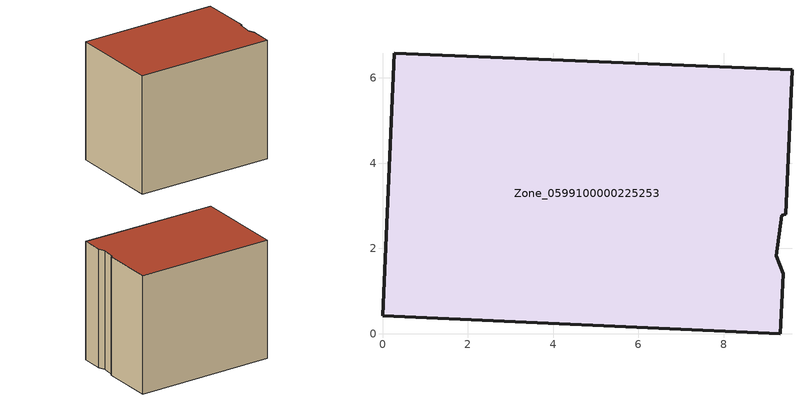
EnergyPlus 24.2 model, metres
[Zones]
Zone_0599100000225253
 floor ground (C_G): 9.46,2.8 9.37,2.78 9.24,1.82 9.4,1.4 9.33,0 0,0.42 0.27,6.58 9.61,6.19 z1.23
 wall outside (C_F): 9.24,1.82 9.37,2.78 9.46,2.8 9.61,6.19 0.27,6.58 0,0.42 9.33,0 9.4,1.4 9.24,1.82 z1.23:9.26
 roof outside (C_R): 9.37,2.78 9.46,2.8 9.61,6.19 0.27,6.58 0,0.42 9.33,0 9.4,1.4 9.24,1.82 z9.26
[BUILDING]
Pand.0599100000225253: North Axis=0; Terrain=City; Loads Convergence Tolerance Value=0.04; Temperature Convergence Tolerance Value=0.4; Solar Distribution=FullExterior; Maximum Number of Warmup Days=25; Minimum Number of Warmup Days=1
[Site:Location]
Rotterdam.The.Hague.AP_ZH_NLD Design_Conditions: Latitude=51.96; Longitude=4.45; Time Zone=1; Elevation=-4.5
[SITE:GROUNDTEMPERATURE:BUILDINGSURFACE]
18, 18, 18, 18, 18, 18, 18, 18, 18, 18, 18, 18
[MATERIAL] Thermal Absorptance=0.9; Solar Absorptance=0.7; Visible Absorptance=0.7
Name | Roughness | Thickness | Conductivity | Density | Specific Heat
G.TI.1965-1974 | MediumSmooth | 0.15 | 0.882353 | 540 | 1210
F.TI.1965-1974 | Rough | 0.3 | 0.697674 | 1920 | 840
R.TI.1965-1974 | MediumRough | 0.2 | 0.232558 | 1500 | 1000
[CONSTRUCTION]
C_G: G.TI.1965-1974
C_F: F.TI.1965-1974
C_R: R.TI.1965-1974
[ZONE]
Zone_0599100000225253: Type=1; Multiplier=1; Ceiling Height=Autocalculate; Volume=Autocalculate; Floor Area=autocalculate; Part of Total Floor Area=Yes
[ZONEINFILTRATION:DESIGNFLOWRATE]
Infil_Zone_0599100000225253: Zone or ZoneList or Space or SpaceList=Zone_0599100000225253; Schedule=AlwaysOn; Design Flow Rate Calculation Method=Flow/Area; Flow Rate per Floor Area=0.003; Constant Term Coefficient=1; Temperature Term Coefficient=0; Velocity Term Coefficient=0; Velocity Squared Term Coefficient=0
[HVACTEMPLATE:ZONE:IDEALLOADSAIRSYSTEM]
Zone_0599100000225253: Maximum Heating Supply Air Temperature=50; Minimum Cooling Supply Air Temperature=13; Maximum Heating Supply Air Humidity Ratio=0.0156; Minimum Cooling Supply Air Humidity Ratio=0.0077; Heating Limit=NoLimit; Cooling Limit=NoLimit; Dehumidification Control Type=ConstantSensibleHeatRatio; Cooling Sensible Heat Ratio=0.7; Dehumidification Setpoint=60; Humidification Control Type=None; Humidification Setpoint=30; Outdoor Air Method=None; Outdoor Air Flow Rate per Person=0.00944; Outdoor Air Flow Rate per Zone Floor Area=0; Outdoor Air Flow Rate per Zone=0; Demand Controlled Ventilation Type=None; Outdoor Air Economizer Type=NoEconomizer; Heat Recovery Type=None; Sensible Heat Recovery Effectiveness=0.7; Latent Heat Recovery Effectiveness=0.65
[ZONECONTROL:THERMOSTAT]
ThermostatControl_Zone_0599100000225253: Zone or ZoneList=Zone_0599100000225253; Control Type Schedule=DualSetpointControlType; Control 1=Thermostat_Zone_0599100000225253; Temperature Difference Between Cutout And Setpoint=0
[THERMOSTATSETPOINT:DUALSETPOINT]
Thermostat_Zone_0599100000225253: Heating Setpoint Temperature Schedule=HeatingSetpoint_Zone_0599100000225253; Cooling Setpoint Temperature Schedule=CoolingSetpoint_Zone_0599100000225253
[SCHEDULE:COMPACT]
HeatingSetpoint_Zone_0599100000225253: Through: 12/31, For: AllDays, Until: 24:00, 21
CoolingSetpoint_Zone_0599100000225253: Through: 12/31, For: AllDays, Until: 24:00, 24
DualSetpointControlType: Through: 12/31, For: AllDays, Until: 24:00, 4
AlwaysOn: Through: 12/31, For: AllDays, Until: 24:00, 1
